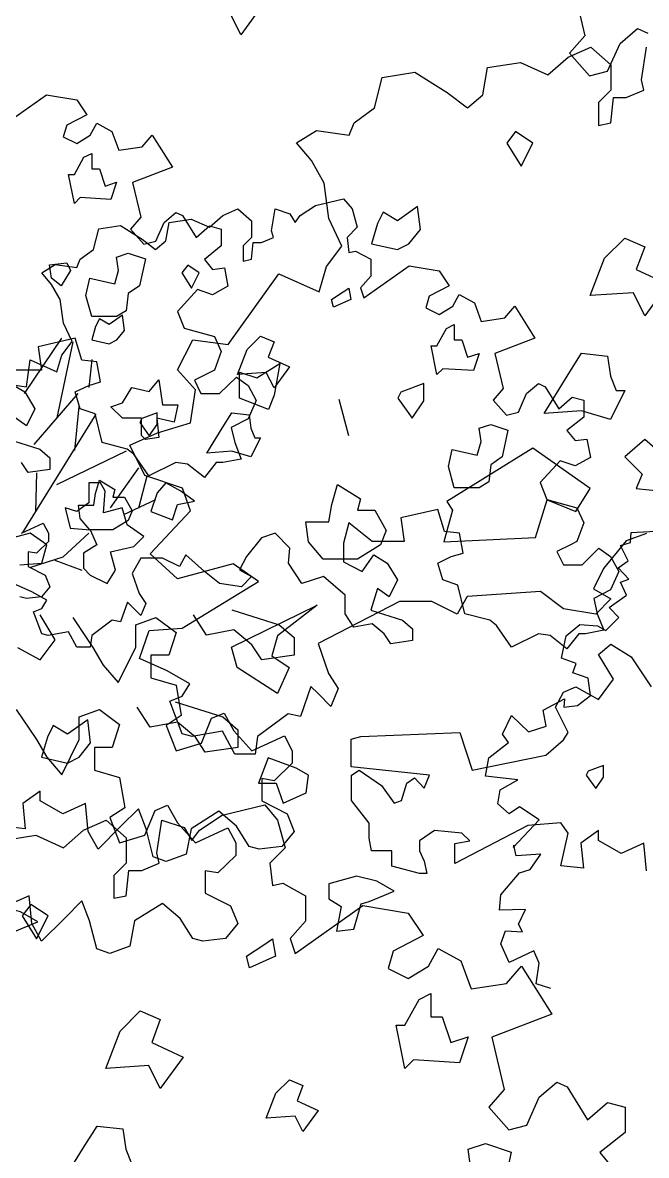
# Model space of a CAD drawing. Header units: inches. Extents: x 11.9 to 85.3, y 21.1 to 37.4.
# Drawn here: x 40.009 to 40.394, y 23.274 to 23.974 of the extents above; entities that cross this region are included whole.
import ezdxf

# ---------------------------------------------------------------- set-up
doc = ezdxf.new("R2010")
doc.units = ezdxf.units.IN
doc.header["$MEASUREMENT"] = 0
doc.layers.add('CAY', color=94, linetype='Continuous')
doc.layers.add('CAY-3', color=61, linetype='Continuous')

# ---------------------------------------------------------------- blocks, each defined once
blk = doc.blocks.new('A$C76451831')
at = {"layer": 'CAY'}
for p, q in [((3764, 1772.8), (3822.4, 1787)), ((3822.4, 1787), (3840.1, 1765.7)), ((3573, 1752.2), (3604.2, 1765.7)), ((3604.2, 1765.7), (3631.9, 1741.6)), ((3673.8, 1720.9), (3680.9, 1765.7)), ((3680.9, 1765.7), (3711.5, 1755.7)), ((3732.8, 1752.2), (3764, 1772.8)), ((3840.1, 1765.7), (3850.7, 1728)), ((3545.3, 1728), (3573, 1752.2)), ((3711.5, 1755.7), (3722.2, 1738)), ((3722.2, 1738), (3732.8, 1752.2)), ((3462.1, 1738), (3507.5, 1745.1)), ((3507.5, 1745.1), (3545.3, 1728)), ((3631.9, 1741.6), (3631.9, 1706.7)), ((3677.3, 1706.7), (3673.8, 1720.9)), ((3850.7, 1728), (3829.5, 1706.7)), ((3631.9, 1706.7), (3614.8, 1689.6)), ((3653.2, 1696.7), (3677.3, 1706.7)), ((3829.5, 1706.7), (3833, 1676.1)), ((3614.8, 1689.6), (3614.8, 1658.4)), ((3631.9, 1661.9), (3635.5, 1696.7)), ((3635.5, 1696.7), (3653.2, 1696.7)), ((3833, 1676.1), (3847.2, 1679)), ((3847.2, 1679), (3878.4, 1661.9)), ((3614.8, 1658.4), (3631.9, 1661.9)), ((3878.4, 1661.9), (3878.4, 1627.1)), ((3864.3, 1582.3), (3957.4, 1648.4)), ((3957.4, 1648.4), (4019.9, 1637.7)), ((4019.9, 1637.7), (4040.5, 1607.1)), ((3878.4, 1627.1), (3857.2, 1602.9)), ((4040.5, 1607.1), (3999.3, 1585.8)), ((3857.2, 1602.9), (3864.3, 1582.3)), ((3999.3, 1585.8), (3992.2, 1561.6)), ((4047.6, 1565.2), (4061.2, 1589.4)), ((4061.2, 1589.4), (4092.4, 1572.3)), ((3992.2, 1561.6), (4019.9, 1548.1)), ((4019.9, 1548.1), (4047.6, 1565.2)), ((4092.4, 1572.3), (4106.6, 1533.9)), ((4154.9, 1541), (4175.6, 1565.2)), ((4175.6, 1565.2), (4217.4, 1499.1)), ((4106.6, 1533.9), (4154.9, 1541)), ((4217.4, 1499.1), (4134.9, 1467.3)), ((4134.9, 1467.3), (4152, 1395.3)), ((4200.3, 1384.7), (4224.5, 1405.3)), ((4224.5, 1405.3), (4238.7, 1398.8)), ((4152, 1395.3), (4130.8, 1371.1)), ((4238.7, 1398.8), (4266.4, 1353.4)), ((4183.2, 1346.3), (4200.3, 1384.7)), ((4266.4, 1353.4), (4294.1, 1377.6)), ((4294.1, 1377.6), (4318.3, 1371.1)), ((3035.1, 1358.6), (3052.2, 1286.6)), ((4130.8, 1371.1), (4158.5, 1339.9)), ((4318.3, 1371.1), (4318.3, 1336.3)), ((4158.5, 1339.9), (4183.2, 1346.3)), ((4318.3, 1336.3), (4283.5, 1308.6)), ((4283.5, 1308.6), (4300.6, 1287.9)), ((3052.2, 1286.6), (3031, 1262.4)), ((2281, 794.5), (2332.5, 870.4)), ((2326.2, 761), (2347.8, 865.6)), ((2491.6, 827), (2512.8, 868.3)), ((2512.8, 868.3), (2561.2, 861.8)), ((2370.1, 802.5), (2374.1, 840.9)), ((2516.4, 799.3), (2491.6, 827)), ((2509.3, 753.8), (2516.4, 799.3)), ((2294.3, 724.1), (2354.9, 794.5)), ((2278.7, 602.9), (2379.6, 765.8)), ((2350.1, 715.8), (2356.4, 776.4)), ((2463.9, 740.3), (2509.3, 753.8)), ((2426.2, 723.2), (2463.9, 740.3)), ((2446.8, 681.3), (2426.2, 723.2)), ((2325.4, 669), (2421.3, 715.4)), ((2399.3, 636.8), (2438.6, 692.2)), ((2296.7, 631.7), (2297.9, 685.1)), ((2438.6, 636.8), (2450, 680.8)), ((2498.7, 664.2), (2446.8, 681.3)), ((2509.3, 632.9), (2498.7, 664.2)), ((2417.8, 627.7), (2461.8, 648.6)), ((2334.4, 569.5), (2369.4, 602.2)), ((2289.6, 555.4), (2334.4, 569.5)), ((2323, 565.2), (2360, 551.4))]:
    blk.add_line(p, q, dxfattribs=at)
for points in [[(4216, 1534.3), (4196, 1540.6), (4200.2, 1569.1), (4192.8, 1586), (4159, 1570.1), (4147.4, 1595.5), (4153.8, 1613.4), (4177, 1612.3), (4171.7, 1622.9), (4181.2, 1642.9), (4145.3, 1641.9), (4147.4, 1663), (4172.8, 1693.5), (4187.5, 1697.8), (4202.3, 1718.9), (4168.5, 1716.7), (4165.4, 1731.5), (4164.3, 1728.3), (4200.2, 1766.3), (4172.8, 1784.2), (4159, 1774.7), (4143.2, 1788.5), (4146.4, 1807.4), (4170.6, 1821.2), (4126.4, 1826.4), (4130.6, 1851.7), (4158, 1872.8), (4149.6, 1884.4), (4162.2, 1909.7), (4185.4, 1887.6), (4209.7, 1895), (4205.5, 1917.1), (4235, 1933), (4233.9, 1921.4), (4252.9, 1923.5), (4270.8, 1937.2), (4267.7, 1961.4), (4246.6, 1968.8), (4250.8, 1981.5), (4230.8, 1988.9), (4237.1, 2019.4), (4256.1, 2035.3), (4280.3, 2033.1), (4291.9, 2026.8), (4309.9, 2044.7), (4296.2, 2058.5), (4320.4, 2075.3), (4312, 2093.3), (4323.6, 2097.5), (4308.8, 2113.3), (4322.5, 2122.8), (4312, 2143.9), (4325.7, 2148.1), (4326.7, 2161.8), (4368.9, 2163.9)], [(2249.1, 1161.4), (2311.2, 1205.4), (2352.9, 1198.3), (2366.7, 1177.9), (2339.1, 1163.7), (2334.4, 1147.6), (2352.9, 1138.5), (2371.4, 1149.9), (2380.4, 1166.1), (2401.2, 1154.7), (2410.7, 1129.1), (2442.9, 1133.8), (2456.7, 1149.9), (2484.6, 1105.9), (2429.6, 1084.7), (2441, 1036.7), (2426.8, 1020.6), (2445.3, 999.7), (2461.8, 1004.1), (2473.2, 1029.6), (2489.3, 1043.4), (2498.7, 1039.1), (2517.2, 1008.8), (2535.7, 1024.9), (2551.8, 1020.6), (2551.8, 997.4), (2528.6, 978.9), (2540, 965.1), (2556.1, 967.1), (2560.8, 941.9), (2540, 930.1), (2519.2, 937.2), (2491.7, 907.3), (2500.7, 884.1), (2542.4, 872.7), (2551.8, 851.9), (2542.4, 826.3), (2533.3, 821.6), (2514.8, 812.5), (2523.9, 794.1), (2549.4, 794.1), (2572.6, 816.9), (2588.7, 805.5), (2600.1, 784.6), (2588.7, 759.5), (2565.6, 747.7), (2570.3, 726.8), (2579.3, 704), (2554.2, 699.3), (2544.7, 699.3), (2528.6, 678.5), (2505.4, 696.9), (2489.3, 699.3), (2452.3, 680.8), (2431.5, 710.7), (2422.5, 717.8), (2387.9, 726.8), (2378.5, 766.1), (2357.6, 773.2), (2350.9, 796.4), (2369.4, 805.5), (2385.5, 810.2), (2380.8, 837.7), (2360, 840.1), (2350.9, 870.4), (2299.8, 858.6), (2304.6, 826.3), (2260.5, 826.3)], [(2262.9, 807.8), (2281.4, 796.4), (2295.5, 773.2), (2283.7, 750), (2267.6, 761.4)], [(2258.6, 731.5), (2302.2, 717.8), (2316, 706), (2316, 689.9), (2286.1, 685.5), (2277, 699.3)], [(2277, 602.2), (2306.9, 615.9), (2314, 602.2), (2314, 590.8), (2297.5, 574.6), (2286.1, 576.6), (2286.1, 556.2), (2309.3, 544.4), (2316, 528.2), (2304.6, 514.5), (2283.7, 512.1), (2274.7, 514.5)]]:
    blk.add_lwpolyline(points, dxfattribs=at)
for points in [[(4267.5, 1833.2), (4264.9, 1827.9), (4278.1, 1809.4), (4288.7, 1825.2), (4288.7, 1841.1)], [(3524.3, 1634.1), (3500.5, 1649.9), (3488.6, 1634.1), (3508.4, 1602.4)], [(3821.2, 1594.5), (3833.1, 1602.4), (3837, 1578.6), (3801.4, 1562.8), (3797.4, 1578.6)], [(4035, 1519.2), (4050.8, 1527.2), (4050.8, 1495.5), (4066.6, 1495.5), (4078.5, 1459.8), (4102.3, 1467.8), (4090.4, 1432.1), (4027.1, 1436.1), (4015.2, 1424.2), (4003.3, 1483.6), (4015.2, 1483.6)], [(3623.3, 1475.7), (3651, 1503.4), (3678.7, 1491.5), (3666.8, 1459.8), (3710.3, 1440), (3678.7, 1396.5), (3662.8, 1428.1), (3603.5, 1424.2)], [(3837.8, 1390.3), (3856.3, 1408.8), (3874.8, 1400.9), (3866.9, 1379.8), (3895.9, 1366.6), (3874.8, 1337.5), (3864.2, 1358.6), (3824.6, 1356)], [(2523.5, 1367), (2551.2, 1394.7), (2578.9, 1382.8), (2567, 1351.1), (2610.6, 1331.3), (2578.9, 1287.8), (2563.1, 1319.5), (2503.7, 1315.5)], [(3571.8, 1313.3), (3591.6, 1345), (3627.2, 1341), (3631.2, 1313.3), (3639.1, 1293.5), (3651, 1293.5), (3631.2, 1253.9), (3591.6, 1265.8), (3540.1, 1261.8)], [(4038.9, 1234.1), (4046.9, 1269.7), (4098.3, 1257.8), (4106.2, 1285.6), (4102.3, 1313.3), (4126, 1321.2), (4161.7, 1309.3), (4149.8, 1253.9), (4126, 1238), (4122.1, 1202.4), (4102.3, 1190.5), (4050.8, 1190.5)], [(2362.9, 1119.3), (2373.5, 1124.6), (2373.5, 1103.5), (2384.1, 1103.5), (2392, 1079.7), (2407.8, 1085), (2399.9, 1061.2), (2357.7, 1063.9), (2349.7, 1055.9), (2341.8, 1095.6), (2349.7, 1095.6)], [(2365.6, 929.2), (2370.9, 953), (2405.2, 945.1), (2410.4, 963.5), (2407.8, 982), (2423.6, 987.3), (2447.4, 979.4), (2439.5, 942.4), (2423.6, 931.9), (2421, 908.1), (2407.8, 900.2), (2373.5, 900.2)], [(2318.1, 953), (2315.4, 971.5), (2339.2, 974.1), (2344.5, 963.5), (2331.3, 942.4)], [(2577.1, 788.1), (2577.1, 823.8), (2600.8, 815.8), (2632.5, 835.6), (2624.6, 792.1), (2616.7, 772.3)], [(2415.7, 781.4), (2428.9, 802.5), (2452.7, 797.2), (2465.9, 813), (2471.2, 778.7), (2492.3, 778.7), (2487, 755), (2463.2, 760.2), (2465.9, 733.8), (2447.4, 731.2), (2442.1, 736.5), (2442.1, 760.2), (2415.7, 760.2), (2399.9, 776.1)], [(2392.2, 660), (2385.5, 671.4), (2369.4, 671.4), (2369.4, 643.8), (2352.9, 632), (2336.8, 636.8), (2343.9, 609.2), (2371.4, 606.9), (2380.8, 586), (2362.3, 574.6), (2362.3, 553.8), (2371.4, 544.4), (2394.6, 533), (2406.4, 551.4), (2399.3, 576.6), (2431.5, 583.7), (2445.3, 597.4), (2422.5, 613.6), (2415.4, 636.8), (2389.8, 630.1)], [(2475.5, 671.4), (2463.7, 657.6), (2454.7, 632), (2484.6, 620.6), (2491.7, 641.5), (2514.8, 646.2), (2496.4, 660)]]:
    blk.add_lwpolyline(points, close=True, dxfattribs=at)
at = {"layer": 'CAY-3'}
for p, q in [((3100.6, 1276), (3124.7, 1296.6)), ((3124.7, 1296.6), (3138.9, 1290.1)), ((3029.1, 1257), (3060.4, 1270.6)), ((3031, 1262.4), (3058.7, 1231.2)), ((3060.4, 1270.6), (3088.1, 1246.4)), ((3083.5, 1237.6), (3100.6, 1276)), ((3130, 1225.7), (3137, 1270.6)), ((2918.3, 1242.8), (2963.7, 1249.9)), ((2963.7, 1249.9), (3001.4, 1232.8)), ((3001.4, 1232.8), (3029.1, 1257)), ((2773.2, 1229.3), (2818.1, 1236.4)), ((2818.1, 1236.4), (2862.9, 1208.6)), ((2911.8, 1205.1), (2918.3, 1242.8)), ((3058.7, 1231.2), (3083.5, 1237.6)), ((3088.1, 1246.4), (3088.1, 1211.6)), ((2762.6, 1187.4), (2773.2, 1229.3)), ((3133.5, 1211.6), (3130, 1225.7)), ((2862.9, 1208.6), (2890.6, 1187.4)), ((2890.6, 1187.4), (2911.8, 1205.1)), ((3088.1, 1211.6), (3071, 1194.5)), ((3088.1, 1166.8), (3091.6, 1201.6)), ((3091.6, 1201.6), (3109.3, 1201.6)), ((3109.3, 1201.6), (3133.5, 1211.6)), ((2734.9, 1166.8), (2762.6, 1187.4)), ((3071, 1194.5), (3071, 1163.2)), ((2655.3, 1139), (2683, 1156.1)), ((2683, 1156.1), (2727.8, 1149.6)), ((2727.8, 1149.6), (2734.9, 1166.8)), ((3071, 1163.2), (3088.1, 1166.8)), ((2676, 1114.8), (2655.3, 1139)), ((2693.6, 1083.6), (2676, 1114.8)), ((2700.1, 1035.2), (2693.6, 1083.6)), ((2717.8, 996.9), (2700.1, 1035.2)), ((2696.6, 969.1), (2717.8, 996.9)), ((2686.6, 934.3), (2696.6, 969.1)), ((2561.2, 861.8), (2631.1, 959.1)), ((2631.1, 959.1), (2686.6, 934.3)), ((6577.4, 899), (6564.2, 949.2)), ((6416.3, 659.8), (6481.8, 639.1)), ((6173.4, 618.5), (6152.8, 652.7)), ((6197.6, 649.2), (6225.3, 607.9)), ((6284.2, 639.1), (6312, 649.2)), ((6284.2, 607.9), (6284.2, 639.1)), ((6312, 649.2), (6339.7, 628.5)), ((6381.5, 625), (6363.8, 652.7)), ((6481.8, 639.1), (6502.4, 621.4)), ((2453.9, 573.9), (2509.3, 632.9)), ((6339.7, 628.5), (6329.6, 597.3)), ((6419.3, 632.1), (6381.5, 625)), ((6444, 611.4), (6419.3, 632.1)), ((6121.5, 607.9), (6152.8, 590.8)), ((6152.8, 590.8), (6173.4, 618.5)), ((6225.3, 607.9), (6239.4, 583.7)), ((6260.1, 559.5), (6284.2, 607.9)), ((6457.6, 590.8), (6444, 611.4)), ((6502.4, 621.4), (6502.4, 597.3)), ((3137, 601.7), (3109.3, 591.6)), ((6304.9, 597.3), (6304.9, 566)), ((6329.6, 597.3), (6304.9, 597.3)), ((6502.4, 597.3), (6457.6, 590.8)), ((3109.3, 591.6), (3078.1, 553.3)), ((6239.4, 583.7), (6260.1, 559.5)), ((2491.6, 539.1), (2453.9, 573.9)), ((6304.9, 566), (6339.7, 556)), ((2568.3, 559.8), (2491.6, 539.1)), ((2603, 535.6), (2568.3, 559.8)), ((3078.1, 553.3), (3063.9, 525.6)), ((6339.7, 556), (6346.7, 514.1)), ((2498.1, 471.6), (2603, 535.6)), ((2890.2, 514.9), (2876.6, 490.8)), ((2991.4, 522), (2890.2, 514.9)), ((3022.7, 497.8), (2991.4, 522)), ((3063.9, 525.6), (3088.1, 512)), ((6388.6, 510.6), (6405.7, 517.6)), ((6405.7, 517.6), (6419.3, 493.4)), ((2797, 507.9), (2685, 450.4)), ((2841.8, 507.9), (2797, 507.9)), ((2876.6, 490.8), (2841.8, 507.9)), ((3088.1, 512), (3067.5, 490.8)), ((6346.7, 514.1), (6326.1, 500.5)), ((6326.1, 500.5), (6339.7, 465.7)), ((6374.5, 476.3), (6388.6, 510.6)), ((3067.5, 490.8), (3022.7, 497.8)), ((6419.3, 493.4), (6444, 465.7)), ((6444, 465.7), (6488.8, 486.4)), ((6488.8, 486.4), (6499.5, 465.7)), ((2439.1, 429.8), (2452.7, 468.1)), ((2452.7, 468.1), (2498.1, 471.6)), ((6339.7, 465.7), (6374.5, 476.3)), ((6499.5, 465.7), (6499.5, 448.6)), ((2685, 450.4), (2699.2, 409.1)), ((3071, 435.3), (3088.1, 449.5)), ((3088.1, 449.5), (3115.8, 431.8)), ((6499.5, 448.6), (6474.7, 424.4)), ((2477.5, 412.7), (2439.1, 429.8)), ((3091.6, 401.1), (3071, 435.3)), ((3115.8, 431.8), (3143.5, 390.5)), ((6457.6, 427.4), (6457.6, 396.7)), ((6474.7, 424.4), (6457.6, 427.4)), ((2508.7, 395), (2477.5, 412.7)), ((2699.2, 409.1), (2712.7, 388.5)), ((6152.8, 410.3), (6128.6, 393.2)), ((6152.8, 396.7), (6152.8, 410.3)), ((2498.1, 377.9), (2508.7, 395)), ((2675.1, 391.3), (2660.8, 350.1)), ((2685, 381.4), (2675.1, 391.3)), ((3022.7, 383.4), (3039.8, 390.5)), ((3039.8, 390.5), (3071, 373.4)), ((3071, 373.4), (3091.6, 401.1)), ((6128.6, 393.2), (6132.1, 358.4)), ((6184, 379), (6152.8, 396.7)), ((6215.3, 393.2), (6184, 379)), ((6218.8, 354.8), (6215.3, 393.2)), ((6457.6, 396.7), (6492.4, 379)), ((2481, 370.8), (2498.1, 377.9)), ((2702.7, 363.7), (2685, 381.4)), ((2712.7, 388.5), (2702.7, 363.7)), ((3012, 362.8), (3022.7, 383.4)), ((6287.8, 386.1), (6263.6, 361.9)), ((6298.4, 358.4), (6287.8, 386.1)), ((6398.6, 382.6), (6360.3, 358.4)), ((6422.8, 361.9), (6398.6, 382.6)), ((6492.4, 379), (6502.4, 354.8)), ((2269.8, 359.3), (2297.6, 318)), ((2356.5, 349.3), (2384.2, 359.3)), ((2384.2, 359.3), (2411.9, 338.7)), ((2453.8, 335.1), (2436.1, 362.9)), ((2498.1, 326), (2481, 370.8)), ((2488.6, 369.9), (2554, 349.3)), ((3029.1, 328), (3012, 362.8)), ((6132.1, 358.4), (6100.9, 361.9)), ((6263.6, 361.9), (6232.4, 330.6)), ((6440.5, 334.2), (6422.8, 361.9)), ((2356.5, 318), (2356.5, 349.3)), ((2554, 349.3), (2574.7, 331.6)), ((2643.7, 353.7), (2601.9, 322.4)), ((2660.8, 350.1), (2643.7, 353.7)), ((6232.4, 330.6), (6218.8, 354.8)), ((6308.4, 320), (6298.4, 358.4)), ((6360.3, 358.4), (6353.8, 323.6)), ((6502.4, 354.8), (6485.3, 334.2)), ((2411.9, 338.7), (2401.9, 307.4)), ((2491.5, 342.2), (2453.8, 335.1)), ((2516.3, 321.6), (2491.5, 342.2)), ((2553.5, 329.5), (2511.7, 322.4)), ((2570.6, 298.2), (2553.5, 329.5)), ((2574.7, 331.6), (2574.7, 307.4)), ((2744, 322.4), (2880.2, 328)), ((2880.2, 328), (2897.3, 276)), ((3022.7, 317.9), (3029.1, 328)), ((6454.1, 330.6), (6440.5, 334.2)), ((6485.3, 334.2), (6454.1, 330.6)), ((2297.6, 318), (2311.7, 293.8)), ((2332.3, 269.7), (2356.5, 318)), ((2511.7, 322.4), (2498.1, 326)), ((2529.9, 300.9), (2516.3, 321.6)), ((2601.9, 322.4), (2598.3, 298.2)), ((2730.4, 318.9), (2744, 322.4)), ((2730.4, 280.5), (2730.4, 318.9)), ((2998.5, 296.7), (3022.7, 317.9)), ((6326.1, 313.5), (6308.4, 320)), ((6353.8, 323.6), (6326.1, 313.5)), ((2377.2, 307.4), (2377.2, 276.1)), ((2401.9, 307.4), (2377.2, 307.4)), ((2574.7, 307.4), (2529.9, 300.9)), ((2598.3, 298.2), (2570.6, 298.2)), ((2897.3, 276), (2998.5, 296.7)), ((2311.7, 293.8), (2332.3, 269.7)), ((2838.3, 269), (2730.4, 280.5)), ((2377.2, 276.1), (2411.9, 266.1)), ((2411.9, 266.1), (2419, 224.2)), ((2731, 269), (2741.6, 276)), ((2731, 234.2), (2731, 269)), ((2741.6, 276), (2772.3, 254.8)), ((2807.1, 258.3), (2817.7, 265.4)), ((2817.7, 265.4), (2831.2, 251.3)), ((2831.2, 251.3), (2838.3, 269)), ((2772.3, 254.8), (2790, 230.6)), ((2800, 234.2), (2807.1, 258.3)), ((2755.2, 202.9), (2731, 234.2)), ((2790, 230.6), (2800, 234.2)), ((2419, 224.2), (2398.4, 210.7)), ((2446.7, 186.5), (2460.9, 220.7)), ((2460.9, 220.7), (2478, 227.8)), ((2478, 227.8), (2491.5, 203.6)), ((2398.4, 210.7), (2411.9, 175.9)), ((2491.5, 203.6), (2516.3, 175.9)), ((2755.2, 182.3), (2755.2, 202.9)), ((3019.1, 203.5), (2973.7, 200)), ((3029.1, 189.3), (3019.1, 203.5)), ((2516.3, 175.9), (2561.1, 196.5)), ((2561.1, 196.5), (2571.7, 175.9)), ((2845.4, 192.9), (2824.7, 178.7)), ((2883.1, 189.3), (2845.4, 192.9)), ((2973.7, 200), (2873.1, 147.5)), ((2893.7, 178.7), (2883.1, 189.3)), ((3019.1, 144.5), (3029.1, 189.3)), ((3071, 192.9), (3046.8, 175.8)), ((3071, 179.3), (3071, 192.9)), ((2411.9, 175.9), (2446.7, 186.5)), ((2571.7, 175.9), (2571.7, 158.8)), ((2758.7, 165.1), (2755.2, 182.3)), ((2824.7, 178.7), (2824.7, 165.1)), ((2873.1, 175.2), (2893.7, 178.7)), ((2873.1, 147.5), (2873.1, 175.2)), ((3046.8, 175.8), (3050.4, 141)), ((3102.3, 161.6), (3071, 179.3)), ((3133.5, 175.8), (3102.3, 161.6)), ((3137, 137.4), (3133.5, 175.8)), ((2571.7, 158.8), (2547, 134.6)), ((2786.4, 165.1), (2758.7, 165.1)), ((2786.4, 143.9), (2786.4, 165.1)), ((2824.7, 165.1), (2831.2, 151)), ((2824.7, 133.9), (2786.4, 143.9)), ((2831.2, 151), (2834.8, 133.9)), ((3050.4, 141), (3019.1, 144.5)), ((2529.9, 137.5), (2529.9, 106.9)), ((2547, 134.6), (2529.9, 137.5)), ((2834.8, 133.9), (2824.7, 133.9)), ((2287.5, 103.3), (2256.3, 89.2)), ((2291.1, 65), (2287.5, 103.3)), ((2360.1, 96.2), (2335.9, 72.1)), ((2370.7, 68.5), (2360.1, 96.2)), ((2529.9, 106.9), (2564.7, 89.2)), ((2470.9, 92.7), (2432.6, 68.5)), ((2495.1, 72.1), (2470.9, 92.7)), ((2564.7, 89.2), (2574.7, 65)), ((2304.6, 40.8), (2291.1, 65)), ((2335.9, 72.1), (2304.6, 40.8)), ((2380.7, 30.2), (2370.7, 68.5)), ((2432.6, 68.5), (2426.1, 33.7)), ((2512.8, 44.3), (2495.1, 72.1)), ((2574.7, 65), (2557.6, 44.3)), ((2426.1, 33.7), (2398.4, 23.7)), ((2526.3, 40.8), (2512.8, 44.3)), ((2557.6, 44.3), (2526.3, 40.8)), ((2398.4, 23.7), (2380.7, 30.2))]:
    blk.add_line(p, q, dxfattribs=at)
for points in [[(6124.5, 721.6), (6154.8, 724), (6161.9, 749.1), (6138.7, 765.3), (6087.6, 751.5)], [(6101.7, 970.9), (6134, 966.6), (6138.7, 1003.6), (6175.6, 987), (6182.3, 1010.2), (6196.5, 1028.7), (6184.7, 1054.3), (6180.3, 1086.5), (6168.5, 1107.4), (6154.8, 1123.5), (6173.3, 1134.9), (6203.1, 1130.6), (6207.9, 1142), (6226.3, 1155.7), (6233.4, 1183.7), (6263.3, 1188.4), (6293.2, 1169.9), (6311.6, 1155.7), (6325.8, 1167.5), (6330.1, 1192.7), (6360.4, 1197.4), (6385.5, 1186), (6404, 1202.1), (6424.8, 1211.2), (6443.3, 1195.1), (6443.3, 1171.9), (6431.9, 1160.5), (6431.9, 1139.6), (6443.3, 1142), (6445.7, 1165.2), (6457.5, 1165.2), (6473.6, 1171.9), (6471.2, 1181.3), (6475.9, 1211.2), (6496.4, 1204.5), (6503.5, 1192.7), (6510.5, 1202.1), (6531.4, 1215.9), (6570.3, 1225.3), (6582.1, 1211.2), (6589.1, 1186), (6575, 1171.9), (6577.4, 1151.4), (6586.8, 1153.4), (6607.6, 1142), (6607.6, 1118.8), (6593.5, 1102.7), (6598.2, 1088.9), (6660.3, 1132.9), (6702, 1125.9), (6715.7, 1105.4), (6688.2, 1091.2), (6683.5, 1075.1), (6702, 1066.1), (6720.4, 1077.5), (6729.5, 1093.6), (6750.3, 1082.2), (6759.7, 1056.6), (6792, 1061.4), (6805.7, 1077.5), (6833.6, 1033.4), (6778.6, 1012.2), (6790, 964.2), (6775.9, 948.1), (6794.3, 927.3), (6810.8, 931.6), (6822.2, 957.2), (6838.4, 970.9), (6847.8, 966.6), (6866.3, 936.3), (6884.7, 952.4), (6900.9, 948.1), (6900.9, 924.9), (6877.7, 906.4), (6889.1, 892.7), (6905.2, 894.6), (6909.9, 869.5), (6889.1, 857.7), (6868.2, 864.7), (6840.7, 834.9), (6849.8, 811.7), (6891.4, 800.2), (6900.9, 779.4), (6891.4, 753.8), (6882.4, 749.1), (6863.9, 740.1), (6872.9, 721.6), (6898.5, 721.6), (6921.7, 744.4), (6937.8, 733), (6949.2, 712.2), (6937.8, 687), (6914.6, 675.2), (6919.3, 654.4), (6928.4, 631.5), (6903.2, 626.8), (6893.8, 626.8), (6877.7, 606), (6854.5, 624.5), (6838.4, 626.8), (6801.4, 608.3), (6780.6, 638.2), (6771.5, 645.3), (6736.9, 654.4), (6727.5, 693.7), (6706.7, 700.8), (6700, 724), (6718.5, 733), (6734.6, 737.7), (6729.9, 765.3), (6709, 767.6), (6700, 797.9), (6648.9, 786.1), (6653.6, 753.8), (6609.6, 753.8), (6577.4, 779.4), (6570.3, 751.5), (6570.3, 725.9), (6595.8, 712.2), (6611.9, 735.4), (6630.4, 724), (6644.6, 700.8), (6632.8, 677.6), (6616.7, 689), (6607.6, 659.1), (6651.2, 645.3), (6665, 633.5), (6665, 617.4), (6635.1, 613.1), (6626.1, 626.8), (6609.6, 640.6), (6584.4, 635.9), (6572.6, 654.4), (6572.6, 679.9), (6542.8, 705.5), (6512.9, 696), (6494.4, 724), (6496.4, 744.4), (6475.9, 765.3), (6457.5, 758.6), (6436.6, 733), (6427.2, 714.5), (6443.3, 705.5), (6429.6, 691.3), (6399.7, 696), (6378.8, 712.2), (6353.3, 735.4), (6344.3, 719.2), (6321.1, 730.6), (6291.2, 730.6), (6279.4, 709.8), (6288.8, 682.3), (6297.9, 668.5), (6291.2, 652), (6279.4, 663.8), (6272.8, 670.4), (6263.3, 643), (6251.9, 645.3), (6224, 624.5), (6221.6, 608.3), (6203.1, 608.3), (6191.7, 629.2), (6163.8, 624.5), (6154.8, 626.8), (6143.4, 656.7), (6154.8, 661.4), (6161.9, 672.8), (6141, 684.6), (6115.5, 696)]]:
    blk.add_lwpolyline(points, dxfattribs=at)
for points in [[(2980.4, 1138.9), (2956.7, 1154.8), (2944.8, 1138.9), (2964.6, 1107.2)], [(6371.5, 1123.4), (6355.7, 1134), (6347.8, 1123.4), (6361, 1102.3)], [(6569.5, 1097), (6577.4, 1102.3), (6580, 1086.5), (6556.3, 1075.9), (6553.6, 1086.5)], [(6268.6, 1044.2), (6266, 1065.3), (6247.5, 1052.1), (6234.3, 1060.1), (6229, 1049.5), (6223.7, 1031), (6247.5, 1025.7), (6258, 1031)], [(2826, 1020.1), (2822.1, 1051.8), (2794.4, 1032), (2774.6, 1043.9), (2766.7, 1028), (2758.7, 1000.3), (2794.4, 992.4), (2810.2, 1000.3)], [(6712, 1046.9), (6722.6, 1052.1), (6722.6, 1031), (6733.1, 1031), (6741, 1007.2), (6756.9, 1012.5), (6748.9, 988.8), (6706.7, 991.4), (6698.8, 983.5), (6690.9, 1023.1), (6698.8, 1023.1)], [(6437.5, 1017.8), (6456, 1036.3), (6474.5, 1028.4), (6466.5, 1007.2), (6495.6, 994), (6474.5, 965), (6463.9, 986.1), (6424.3, 983.5)], [(3079.4, 980.5), (3107.1, 1008.2), (3134.8, 996.3), (3123, 964.7), (3166.5, 944.9), (3134.8, 901.3), (3119, 933), (3059.6, 929)], [(6292.4, 922.8), (6289.7, 917.5), (6302.9, 899), (6313.5, 914.8), (6313.5, 930.7)], [(6403.2, 909.6), (6416.4, 930.7), (6440.2, 928), (6442.8, 909.6), (6448.1, 896.4), (6456, 896.4), (6442.8, 870), (6416.4, 877.9), (6382.1, 875.2)], [(6714.6, 856.8), (6719.9, 880.5), (6754.2, 872.6), (6759.5, 891.1), (6756.9, 909.6), (6772.7, 914.8), (6796.5, 906.9), (6788.5, 870), (6772.7, 859.4), (6770.1, 835.6), (6756.9, 827.7), (6722.6, 827.7)], [(3027.9, 818.1), (3047.7, 849.8), (3083.4, 845.8), (3087.3, 818.1), (3095.2, 798.3), (3107.1, 798.3), (3087.3, 758.7), (3047.7, 770.6), (2996.3, 766.6)], [(6252.8, 814.5), (6268.6, 814.5), (6279.2, 796), (6273.9, 782.8), (6252.8, 769.6), (6221.1, 769.6), (6207.9, 785.5), (6205.3, 803.9), (6226.4, 803.9), (6229, 819.8), (6234.3, 838.3), (6255.4, 825.1)], [(2798.8, 796), (2794.8, 788.1), (2814.6, 760.4), (2830.5, 784.1), (2830.5, 807.9)], [(3039.8, 632), (3059.6, 663.7), (2980.4, 719.1), (2862.1, 645.5), (2870, 633.6), (2858.2, 590.1), (2984.4, 596.3), (3000.2, 647.8)], [(3158.6, 659.7), (3166.5, 703.3), (3134.8, 731), (3107.1, 707.2), (3130.9, 683.5), (3123, 663.7)], [(2739.4, 633.6), (2763.2, 633.6), (2779, 605.9), (2771.1, 586.1), (2739.4, 566.3), (2691.9, 566.3), (2672.1, 590.1), (2668.1, 617.8), (2699.8, 617.8), (2703.8, 641.6), (2711.7, 669.3), (2743.4, 649.5)], [(2573.8, 417.4), (2565.9, 445.1), (2684, 503), (2629.2, 460.9), (2621.3, 433.2), (2645.1, 417.4), (2629.2, 381.7)], [(6222, 476.6), (6218.1, 508.3), (6190.4, 488.5), (6170.6, 500.4), (6162.6, 484.6), (6154.7, 456.8), (6190.4, 448.9), (6206.2, 456.8)], [(2654.9, 279), (2616.6, 293.2), (2603, 258.3), (2627.2, 258.3), (2637.2, 230.6), (2668.5, 244.8), (2672, 269)], [(6125.5, 244), (6097.8, 251.1), (6059.5, 240.5), (6059.5, 219.9), (6076.6, 209.2), (6070.1, 175), (6094.3, 178), (6104.3, 212.8), (6114.9, 216.3), (6149.7, 230.5)], [(2765.8, 123.3), (2738.1, 130.3), (2699.7, 119.7), (2699.7, 99.1), (2716.8, 88.5), (2710.4, 54.3), (2734.5, 57.2), (2744.6, 92), (2755.2, 95.5), (2790, 109.7)]]:
    blk.add_lwpolyline(points, close=True, dxfattribs=at)

msp = doc.modelspace()

# ---------------------------------------------------------------- block references
at = {"layer": 'CAY', "xscale": 0.0004489089019145984, "yscale": 0.0004489089019145984, "zscale": 0.0004489089019145984}
for p in [(38.98632, 23.38791), (37.25799, 23.31472), (38.44281, 22.68822)]:
    msp.add_blockref('A$C76451831', p, dxfattribs=at)

doc.saveas('drawing.dxf')
